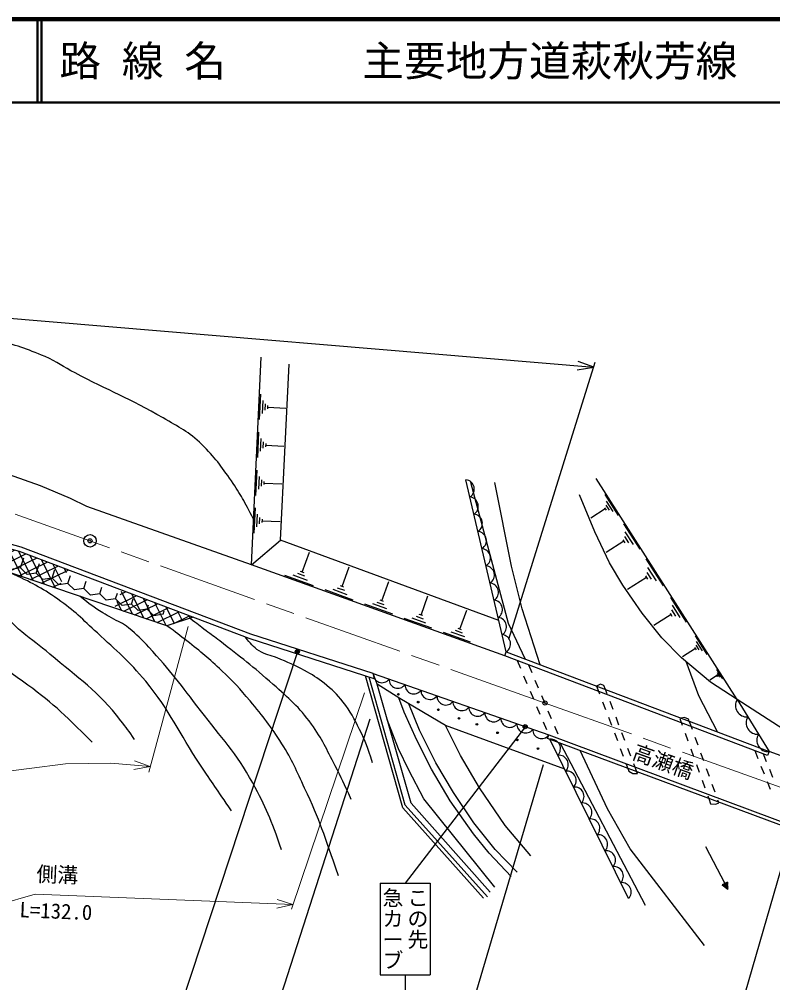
# Model space of a CAD drawing. Units: millimetres at full size, sheet at 1:1000; details may follow other scales. Extents: x 40000 to 680000, y 20000 to 380000.
# Drawn here: x 175569 to 265983, y 264301 to 380000 of the extents above; entities that cross this region are included whole.
import ezdxf
from ezdxf.enums import TextEntityAlignment as Align

# ---------------------------------------------------------------- set-up
doc = ezdxf.new("R2010")
doc.units = ezdxf.units.MM
doc.header["$LTSCALE"] = 1000
doc.header["$PDMODE"] = 32
doc.header["$PDSIZE"] = 500
doc.linetypes.add('CHAIN', pattern=[18.5, 12, -1.5, 3.5, -1.5])
for name, color, linetype, lineweight in [('M-BGD', 7, 'Continuous', 25), ('M-BMK', 2, 'CHAIN', 13), ('M-BMK-SRVR', 3, 'Continuous', 25), ('M-STR-HTXT', 7, 'Continuous', 13), ('M-STR-STRC', 7, 'Continuous', 25), ('M-TTL', 2, 'Continuous', 140), ('M-TTL-LINE', 7, 'Continuous', 50)]:
    doc.layers.add(name, color=color, linetype=linetype, lineweight=lineweight)
doc.layers.add('M-OTRS', color=6, linetype='Continuous')
doc.layers.add('M-TTL-TXT', color=7, linetype='Continuous')
doc.styles.add('@ＭＳ ゴシック', font='')
doc.styles.add('ＭＳ ゴシック', font='')
doc.styles.get('@ＭＳ ゴシック').set_extended_font_data('@MS Gothic')
doc.styles.get('ＭＳ ゴシック').set_extended_font_data('MS Gothic')

msp = doc.modelspace()

# ---------------------------------------------------------------- hatches: boundary and pattern name
at = {"layer": 'M-BGD'}
h = msp.add_hatch(dxfattribs=at)
h.set_pattern_fill('USER', color=256, style=0, pattern_type=2)
h.set_pattern_definition([(206.27666, (370889144, 185634079), (442.70591, -896.66687), []), (296.27666, (370889144, 185634079), (896.66687, 442.70591), [])])
h.paths.add_polyline_path([(180197, 311603), (173365, 313919), (168777, 314645), (169417, 317588), (173210, 316734), (175608, 316067), (181440, 313861)])
h = msp.add_hatch(dxfattribs=at)
h.set_pattern_fill('USER', color=256, style=0, pattern_type=2)
h.set_pattern_definition([(206.27666, (370904847, 185629165), (442.70591, -896.66687), []), (296.27666, (370904847, 185629165), (896.66687, 442.70591), [])])
h.paths.add_polyline_path([(193283, 307168), (186967, 309309), (187875, 311428), (196441, 308188)])

# ---------------------------------------------------------------- linework, layer by layer
for p, q in [((203421, 314490), (204606, 339443)), ((204399, 331920), (204545, 334999)), ((204743, 332676), (204816, 334215)), ((205069, 333046), (205106, 333815)), ((205386, 333224), (205405, 333608)), ((205395, 333416), (207551, 333314)), ((204182, 327365), (204328, 330429)), ((204525, 328116), (204598, 329648)), ((204850, 328485), (204886, 329251)), ((205165, 328662), (205184, 329045)), ((205174, 328853), (207320, 328751)), ((203967, 322823), (204111, 325873)), ((204308, 323571), (204380, 325096)), ((204631, 323938), (204667, 324700)), ((204945, 324114), (204963, 324495)), ((204954, 324305), (207090, 324203)), ((234009, 304036), (229170, 324702)), ((261713, 298311), (244803, 324835)), ((245844, 322923), (247442, 320416)), ((245942, 321663), (246342, 321037)), ((245993, 322136), (246792, 320883)), ((203752, 318295), (203896, 321331)), ((204091, 319040), (204163, 320558)), ((245891, 321190), (244137, 320072)), ((245792, 321347), (245991, 321034)), ((204413, 319405), (204449, 320164)), ((204726, 319580), (204744, 319960)), ((204735, 319770), (206860, 319669)), ((248075, 319425), (250021, 316372)), ((248256, 318467), (249229, 316941)), ((203421, 314490), (206898, 317455)), ((248132, 317314), (245995, 315952)), ((248010, 317505), (248254, 317124)), ((248194, 317891), (248680, 317127)), ((209531, 313614), (210390, 316009)), ((175706, 314108), (176107, 315344)), ((250769, 315198), (252831, 311964)), ((175706, 314108), (174600, 313942)), ((176502, 313324), (175706, 314108)), ((177608, 313490), (177980, 314635)), ((179510, 312872), (179853, 313927)), ((209744, 313537), (209317, 313691)), ((214319, 311881), (215169, 314248)), ((250896, 313573), (251411, 312764)), ((250961, 314183), (251992, 312566)), ((177608, 313490), (176502, 313324)), ((178404, 312705), (177608, 313490)), ((179510, 312872), (178404, 312705)), ((180306, 312087), (179510, 312872)), ((181412, 312253), (181726, 313219)), ((183314, 311635), (183599, 312511)), ((210872, 311974), (207452, 313202)), ((210140, 312623), (208430, 313237)), ((209835, 313118), (208980, 313426)), ((219069, 310162), (219909, 312501)), ((250830, 312962), (248566, 311519)), ((250701, 313165), (250959, 312760)), ((181412, 312253), (180306, 312087)), ((182208, 311468), (181412, 312253)), ((183314, 311635), (182208, 311468)), ((184110, 310850), (183314, 311635)), ((185216, 311016), (185471, 311803)), ((215645, 310259), (212264, 311474)), ((214922, 310901), (213231, 311508)), ((214620, 311391), (213775, 311695)), ((214530, 311805), (214108, 311957)), ((185216, 311016), (184110, 310850)), ((186012, 310232), (185216, 311016)), ((187118, 310398), (186012, 310232)), ((187118, 310398), (187344, 311094)), ((187914, 309613), (187118, 310398)), ((189020, 309779), (189217, 310386)), ((219277, 310087), (218860, 310237)), ((223779, 308457), (224610, 310769)), ((253721, 310568), (255616, 307596)), ((189020, 309779), (187914, 309613)), ((189816, 308995), (189020, 309779)), ((190922, 309161), (189816, 308995)), ((190922, 309161), (191090, 309678)), ((191718, 308376), (190922, 309161)), ((192824, 308543), (192962, 308970)), ((220380, 308559), (217038, 309759)), ((219664, 309193), (217993, 309794)), ((219366, 309678), (218531, 309978)), ((228451, 306766), (229272, 309051)), ((253837, 309075), (254311, 308332)), ((253897, 309636), (254845, 308150)), ((192824, 308543), (191718, 308376)), ((225075, 306873), (221772, 308059)), ((224368, 307500), (222716, 308093)), ((224074, 307978), (223248, 308275)), ((223986, 308383), (223573, 308531)), ((253777, 308514), (251697, 307188)), ((253658, 308699), (253895, 308328)), ((228655, 306693), (228247, 306839)), ((229732, 305200), (226467, 306373)), ((229033, 305820), (227401, 306406)), ((228742, 306293), (227926, 306586)), ((256661, 305957), (258078, 303734)), ((256703, 304421), (255147, 303429)), ((256614, 304559), (256791, 304282)), ((256748, 304840), (257102, 304284)), ((256793, 305259), (257501, 304148)), ((235311, 303007), (235701, 302086)), ((236670, 302490), (237061, 301569)), ((236092, 301165), (236482, 300245)), ((259251, 301141), (258455, 300634)), ((259206, 301212), (259297, 301070)), ((259230, 301927), (259955, 300790)), ((259274, 301356), (259456, 301071)), ((259297, 301570), (259660, 301002)), ((237451, 300649), (237842, 299728)), ((244853, 299916), (245208, 298981)), ((236872, 299324), (237263, 298403)), ((238232, 298807), (238623, 297887)), ((246114, 298989), (245916, 299512)), ((237653, 297483), (238044, 296562)), ((245563, 298046), (245918, 297111)), ((246824, 297119), (246469, 298054)), ((261713, 298311), (265547, 292052)), ((239013, 296966), (239403, 296046)), ((238434, 295642), (238825, 294721)), ((239794, 295125), (240184, 294204)), ((246273, 296176), (246628, 295241)), ((247535, 295249), (247180, 296184)), ((254835, 296045), (255130, 295229)), ((255973, 295690), (256313, 294749)), ((246984, 294307), (247339, 293372)), ((248245, 293380), (247890, 294315)), ((255469, 294289), (255808, 293348)), ((248689, 274416), (239248, 293534)), ((250702, 273589), (240517, 293047)), ((256652, 293809), (256991, 292868)), ((247694, 292437), (248049, 291502)), ((248955, 291510), (248600, 292445)), ((256147, 292407), (256487, 291467)), ((257330, 291927), (257670, 290987)), ((263823, 292172), (264196, 291244)), ((264841, 291786), (265213, 290858)), ((248404, 290567), (248606, 290035)), ((249665, 289641), (249310, 290575)), ((256826, 290526), (257165, 289585)), ((249753, 289411), (249665, 289641)), ((258009, 290046), (258348, 289105)), ((264569, 290316), (264942, 289389)), ((265586, 289930), (265959, 289002)), ((257505, 288645), (257844, 287704)), ((258688, 288165), (259027, 287224)), ((265314, 288461), (265687, 287533)), ((258183, 286763), (258306, 286423)), ((259366, 286283), (259473, 285988)), ((259500, 285912), (259473, 285988)), ((257915, 280643), (260233, 276213)), ((260566, 276387), (259901, 276039)), ((259901, 276039), (260581, 275549)), ((259923, 276051), (259946, 276007)), ((259945, 276063), (259992, 275974)), ((259968, 276074), (260037, 275941)), ((259990, 276086), (260082, 275909)), ((260012, 276097), (260128, 275876)), ((260034, 276109), (260173, 275843)), ((260056, 276121), (260218, 275810)), ((260078, 276132), (260264, 275778)), ((260100, 276144), (260309, 275745)), ((260117, 276435), (260233, 276213)), ((260123, 276155), (260354, 275712)), ((260145, 276167), (260400, 275680)), ((260167, 276179), (260445, 275647)), ((260189, 276190), (260491, 275614)), ((260211, 276202), (260536, 275582)), ((260233, 276213), (260581, 275549)), ((260256, 276225), (260580, 275605)), ((260278, 276237), (260579, 275661)), ((260300, 276248), (260578, 275717)), ((260322, 276260), (260577, 275772)), ((260344, 276271), (260576, 275828)), ((260366, 276283), (260575, 275884)), ((260388, 276294), (260574, 275940)), ((260411, 276306), (260573, 275996)), ((260433, 276318), (260572, 276052)), ((260455, 276329), (260571, 276108)), ((260477, 276341), (260570, 276164)), ((260499, 276352), (260569, 276220)), ((260521, 276364), (260568, 276275)), ((260543, 276376), (260567, 276331)), ((260581, 275549), (260566, 276387))]:
    msp.add_line(p, q, dxfattribs=at)
for points in [[(233130, 307790), (206898, 317455), (207967, 338564)], [(233831, 303569), (203421, 314490), (183677, 321509), (181717, 322466), (178123, 323963), (174267, 325347), (171393, 326228), (168147, 327141), (164856, 327779), (161957, 328243), (156888, 328357), (153663, 328205), (150048, 327774), (145300, 326731), (141755, 325517), (137637, 323534), (134020, 321381), (131601, 319739), (128339, 317143), (125251, 314063), (122586, 310747), (119259, 305969), (117208, 302400)], [(236267, 303178), (234291, 307455), (229750, 324364)], [(238096, 302483), (235933, 309194), (234629, 314315), (232648, 324364)], [(261713, 298311), (258499, 300409), (255037, 303332), (252675, 305712), (250335, 308666), (248014, 312061), (246406, 314735), (244656, 318436), (242806, 322895)], [(218023, 301436), (203339, 306167), (175779, 316590), (173647, 317200), (168740, 318304), (166074, 318716), (163490, 319042), (160710, 319161), (156754, 319157), (152512, 318816), (149927, 318468), (147671, 317798), (143142, 315947), (137105, 312604), (131578, 308682), (129614, 306375), (126416, 302255), (122087, 294933), (116987, 273835)], [(218285, 300773), (203157, 305648), (175608, 316067), (173210, 316734), (168638, 317763), (167796, 317893), (163439, 318444), (160697, 318561), (156778, 318557), (153505, 318294), (150709, 317917), (147920, 317090), (143467, 315269), (137505, 311968), (132089, 308125), (130196, 305902), (127037, 301832), (122790, 294648), (117716, 273659)], [(196441, 308188), (193283, 307168), (173365, 313919), (156055, 316659), (145324, 314007), (133779, 305640), (126933, 295868), (123253, 281559), (123090, 272933)], [(259368, 294431), (257105, 298756), (255594, 302861)], [(231279, 274465), (221596, 285285), (217114, 301151)], [(231752, 274626), (221870, 285633), (217558, 301008)], [(218531, 300153), (218023, 301436), (239108, 294053)], [(241026, 289933), (226719, 295173), (221226, 298453), (218531, 300153)], [(232096, 275191), (222581, 285871), (218531, 300153)], [(245916, 299512), (245731, 299997), (245301, 300139), (244853, 299916)], [(234582, 277073), (231968, 279849), (230086, 282198), (227293, 286126), (225045, 289963), (223267, 293446), (221749, 296807), (221115, 298523)], [(235305, 277580), (232681, 280309), (230118, 283487), (227689, 287155), (225561, 290726), (223609, 294637), (222300, 297811)], [(290093, 283800), (268462, 293961), (261713, 298311)], [(232646, 275773), (224122, 286400), (222335, 289838), (221089, 292375), (219735, 295906)], [(236968, 279548), (233858, 283182), (230779, 287722), (228518, 291578), (226719, 295173)], [(255973, 295690), (255878, 295954), (255403, 296167), (254965, 296073)], [(257810, 268770), (248887, 280396), (246158, 285174), (242863, 292174)], [(409410, 281697), (410492, 279136), (405613, 277031), (382534, 262532), (379277, 261854), (374645, 261325), (370987, 260995), (366785, 260920), (362840, 261013), (358713, 261333), (354365, 261905), (349511, 262836), (343762, 264308), (338825, 265894), (290769, 282959), (265547, 292052)], [(248606, 290035), (248731, 289706), (249195, 289438), (249753, 289411)], [(258306, 286423), (258533, 285794), (259153, 285731), (259500, 285912)]]:
    msp.add_lwpolyline(points, dxfattribs=at)
for points in [[(234009, 304036), (265547, 292052), (265369, 291585), (233831, 303569)], [(239108, 294053), (268591, 283073), (268434, 282651), (238951, 293631)]]:
    msp.add_lwpolyline(points, close=True, dxfattribs=at)
for centre in [(221064, 298941), (223443, 297999), (225861, 297075), (228343, 296049), (230483, 295338), (232965, 294312), (235343, 293451), (237825, 292425)]:
    msp.add_circle(centre, 100, dxfattribs=at)
for centre, radius, start, end in [((229046, 323583), 1126, 302.67841, 83.67807), ((229530, 321516), 1126, 302.67841, 83.67807), ((230014, 319450), 1126, 302.67841, 83.67807), ((230497, 317383), 1126, 302.67841, 83.67807), ((230981, 315317), 1126, 302.67841, 83.67807), ((231465, 313250), 1126, 302.67841, 83.67807), ((231949, 311184), 1126, 302.67841, 83.67807), ((232433, 309117), 1126, 302.67841, 83.67807), ((232917, 307050), 1126, 302.67841, 83.67807), ((233401, 304984), 1126, 302.67841, 83.67807), ((219085, 301395), 1062, 177.80492, 323.59849), ((221001, 300724), 1062, 177.80492, 323.59849), ((222918, 300053), 1062, 177.80492, 323.59849), ((224835, 299381), 1062, 177.80492, 323.59849), ((226752, 298710), 1062, 177.80492, 323.59849), ((228669, 298039), 1062, 177.80492, 323.59849), ((230586, 297368), 1062, 177.80492, 323.59849), ((262883, 297593), 1373, 148.46244, 274.51134), ((232503, 296697), 1062, 177.80492, 323.59849), ((264161, 295507), 1373, 148.46244, 274.51134), ((234419, 296025), 1062, 177.80492, 323.59849), ((236336, 295354), 1062, 177.80492, 323.59849), ((238253, 294683), 1062, 177.80492, 323.59849), ((265439, 293421), 1373, 148.46244, 274.51134), ((239377, 292409), 1133, 316.03103, 96.53435), ((240321, 290497), 1133, 316.03103, 96.53435), ((241265, 288585), 1133, 316.03103, 96.53435), ((242209, 286673), 1133, 316.03103, 96.53435), ((243153, 284761), 1133, 316.03103, 96.53435), ((244097, 282850), 1133, 316.03103, 96.53435), ((245042, 280938), 1133, 316.03103, 96.53435), ((245986, 279026), 1133, 316.03103, 96.53435), ((246930, 277114), 1133, 316.03103, 96.53435), ((247874, 275202), 1133, 316.03103, 96.53435)]:
    msp.add_arc(centre, radius, start, end, dxfattribs=at)
for points, knots in [([(203681, 319978), (202555, 322168), (202192, 322856), (201023, 324565), (199786, 326373), (199052, 327386), (197486, 328917), (195903, 330465), (194734, 331024), (192816, 332129), (188804, 334441), (186361, 335374), (182259, 337522), (180840, 338265), (180139, 338871), (178663, 339491), (176423, 340431), (175127, 340885), (172777, 341499), (170230, 342163), (168765, 342402), (166159, 342769), (164853, 342953), (164110, 342969), (162793, 343050), (161835, 343108), (161297, 343136), (160337, 343128), (159307, 343118), (158718, 343167), (157705, 342981), (155822, 342635), (154810, 342196), (153053, 341434), (151156, 340611), (150281, 339784), (148524, 338694), (146489, 337431), (145389, 336660), (143353, 335399), (141316, 334138), (140196, 333394), (138093, 332246), (136591, 331426), (135761, 330920), (134161, 330310), (132445, 329656), (131387, 329597), (129604, 329156), (127865, 328726), (126868, 328574), (125147, 328078), (123675, 327655), (122863, 327364), (121448, 326782), (120542, 326409), (120017, 326212), (119194, 325681), (118474, 325216), (118079, 324919), (117495, 324292), (116425, 323144), (115979, 322362), (115164, 321021), (114278, 319563), (113812, 318719), (113134, 317152), (112916, 316651), (112847, 316349), (112667, 315833), (112481, 315297), (112241, 315025), (112193, 314459), (112165, 314132), (112164, 313984), (112216, 313618)], [0, 0, 0, 0, 1, 1, 1, 2, 2, 2, 3, 3, 3, 4, 4, 4, 5, 5, 5, 6, 6, 6, 7, 7, 7, 8, 8, 8, 9, 9, 9, 10, 10, 10, 11, 11, 11, 12, 12, 12, 13, 13, 13, 14, 14, 14, 15, 15, 15, 16, 16, 16, 17, 17, 17, 18, 18, 18, 19, 19, 19, 20, 20, 20, 21, 21, 21, 22, 22, 22, 23, 23, 23, 24, 24, 24, 25, 25, 25, 25]), ([(189400, 293491), (188712, 294583), (188428, 294899), (187760, 295769), (184981, 299390), (182722, 300816), (179239, 303767), (177964, 304848), (177172, 305357), (175887, 306426), (174765, 307360), (174311, 308117), (173065, 308879), (170518, 310436), (168883, 310954), (166081, 311984), (163906, 312783), (162681, 313274), (160406, 313711), (158799, 314019), (157870, 314189), (156236, 314103), (153651, 313967), (152169, 313830), (149684, 313104), (147857, 312571), (146955, 311935), (145207, 311180), (143885, 310609), (143112, 310357), (141827, 309708), (140804, 309192), (140158, 308989), (139282, 308252), (137910, 307097), (137354, 306221), (136206, 304844), (135269, 303720), (134770, 303069), (133898, 301895), (133030, 300726), (132458, 300120), (131753, 298846), (130935, 297367), (130676, 296437), (130080, 294856), (129477, 293259), (129241, 292328), (128754, 290692), (127953, 288004), (127513, 286494), (126847, 283770), (126080, 280629), (125391, 278902), (125081, 275685), (124967, 274509), (124909, 274074), (124888, 272667)], [0, 0, 0, 0, 1, 1, 1, 2, 2, 2, 3, 3, 3, 4, 4, 4, 5, 5, 5, 6, 6, 6, 7, 7, 7, 8, 8, 8, 9, 9, 9, 10, 10, 10, 11, 11, 11, 12, 12, 12, 13, 13, 13, 14, 14, 14, 15, 15, 15, 16, 16, 16, 17, 17, 17, 18, 18, 18, 19, 19, 19, 19]), ([(201043, 284954), (199211, 287602), (198747, 288292), (197298, 290447), (194682, 294334), (193724, 296879), (190744, 300495), (188706, 302970), (187286, 304114), (184940, 306300), (183156, 307962), (182192, 308956), (180196, 310357), (178079, 311843), (177149, 312268), (174403, 313567)], [0, 0, 0, 0, 1, 1, 1, 2, 2, 2, 3, 3, 3, 4, 4, 4, 5, 5, 5, 5]), ([(207050, 280242), (205727, 284018), (205220, 285284), (203586, 288293), (201587, 291977), (199847, 293661), (197314, 297000), (195004, 300044), (193706, 301757), (191134, 304583), (190253, 305553), (189715, 306062), (188707, 306898), (187986, 307496), (187449, 307641), (186638, 308109), (186229, 308346), (185993, 308466), (185588, 308710), (184454, 309393), (184105, 309720), (182848, 310705)], [0, 0, 0, 0, 1, 1, 1, 2, 2, 2, 3, 3, 3, 4, 4, 4, 5, 5, 5, 6, 6, 6, 7, 7, 7, 7]), ([(184314, 293201), (180678, 296792), (179483, 297977), (175970, 300514), (172491, 303026), (170385, 304257), (166507, 306093), (163984, 307288), (162557, 308103), (159806, 308582), (156834, 309100), (154986, 309276), (152083, 308454), (147300, 307100), (144811, 305479), (140843, 302482), (138302, 300563), (136888, 299365), (134980, 296814), (133104, 294307), (132373, 292626), (131347, 289667), (129969, 285689), (129655, 283318), (128727, 279212), (128357, 277575), (128183, 276650), (127886, 274999), (127696, 273943), (127636, 273601), (127426, 272291)], [0, 0, 0, 0, 1, 1, 1, 2, 2, 2, 3, 3, 3, 4, 4, 4, 5, 5, 5, 6, 6, 6, 7, 7, 7, 8, 8, 8, 9, 9, 9, 10, 10, 10, 10]), ([(215409, 286324), (214522, 288273), (214265, 288809), (213462, 290366), (212435, 292357), (211937, 293534), (210630, 295352), (209117, 297457), (207958, 298403), (206027, 300132), (203622, 302286), (202162, 303363), (199616, 305347), (198985, 305838), (198618, 306095), (197981, 306578), (197223, 307153), (196986, 307337), (196048, 308061)], [0, 0, 0, 0, 1, 1, 1, 2, 2, 2, 3, 3, 3, 4, 4, 4, 5, 5, 5, 6, 6, 6, 6]), ([(213871, 277154), (212121, 282172), (211696, 283680), (209815, 287654), (208812, 289773), (208362, 291033), (207086, 292999), (205720, 295103), (204869, 296233), (203257, 298155), (202017, 299632), (201301, 300451), (199889, 301765), (198311, 303234), (197386, 304017), (195690, 305347), (194762, 306074), (194451, 306318), (193283, 307168)], [0, 0, 0, 0, 1, 1, 1, 2, 2, 2, 3, 3, 3, 4, 4, 4, 5, 5, 5, 6, 6, 6, 6]), ([(217953, 290727), (217339, 292607), (217154, 293216), (216410, 294710), (215741, 296055), (215352, 296821), (214436, 298012), (213669, 299010), (213124, 299488), (212140, 300273), (211291, 300949), (210763, 301266), (209807, 301780), (208553, 302454), (207818, 302771), (206506, 303323), (205676, 303672), (205107, 303656), (204353, 304148), (203589, 304647), (203320, 305009), (202717, 305814)], [0, 0, 0, 0, 1, 1, 1, 2, 2, 2, 3, 3, 3, 4, 4, 4, 5, 5, 5, 6, 6, 6, 7, 7, 7, 7])]:
    msp.add_open_spline(points, degree=3, knots=knots, dxfattribs=at)
msp.add_point((238664, 297887), dxfattribs=at)
msp.add_point((238664, 297887), dxfattribs=at)
at = {"layer": 'M-BMK'}
msp.add_lwpolyline([(337547, 262445), (266433, 287932), (238664, 297887), (174590, 320744)], dxfattribs=at)
at = {"layer": 'M-BMK-SRVR'}
msp.add_circle((184061, 317366), 750, dxfattribs=at)
msp.add_point((184061, 317366), dxfattribs=at)
at = {"layer": 'M-OTRS'}
msp.add_point((238664, 297887), dxfattribs=at)
at = {"layer": 'M-STR-HTXT'}
for p, q in [((191101, 289603), (195852, 307083)), ((208218, 273118), (216991, 299107)), ((186549, 290671), (191278, 290254)), ((191278, 290254), (189399, 290939)), ((189308, 289908), (191278, 290254)), ((177461, 274928), (168903, 272475)), ((177461, 274928), (208411, 273688)), ((208411, 273688), (206501, 274282)), ((206460, 273248), (208411, 273688))]:
    msp.add_line(p, q, dxfattribs=at)
msp.add_lwpolyline([(186549, 290671), (181132, 290594), (172371, 289477), (165842, 287851), (159644, 285682), (155396, 283531), (150481, 280098), (145074, 274637)], dxfattribs=at)
at = {"layer": 'M-STR-STRC'}
for p, q in [((146396, 346448), (244500, 338238)), ((234312, 305547), (244685, 338831)), ((242532, 337883), (244500, 338238)), ((244500, 338238), (242618, 338914)), ((208937, 304052), (194960, 261543)), ((217622, 295950), (201673, 246382)), ((236185, 294925), (221876, 276269)), ((223491, 239762), (238493, 290495)), ((258066, 246960), (268260, 282399)), ((218876, 276269), (218876, 265269)), ((218876, 276269), (224876, 276269)), ((224876, 276269), (224876, 265269)), ((218876, 265269), (224876, 265269)), ((221876, 265269), (221876, 263269))]:
    msp.add_line(p, q, dxfattribs=at)
for centre, radius in [((208937, 304052), 250), ((208937, 304052), 200), ((208937, 304052), 150), ((208937, 304052), 100), ((208937, 304052), 50), ((208937, 304052), 20), ((236277, 295044), 150), ((236277, 295044), 120), ((236277, 295044), 90), ((236277, 295044), 60), ((236277, 295044), 30)]:
    msp.add_circle(centre, radius, dxfattribs=at)
for p in [(208937, 304052), (236277, 295044)]:
    msp.add_point(p, dxfattribs=at)
at = {"layer": 'M-TTL'}
msp.add_line((680000, 380000), (40000, 380000), dxfattribs=at)
at = {"layer": 'M-TTL-LINE'}
for p, q in [((177750, 380000), (177750, 370000)), ((178250, 380000), (178250, 370000)), ((40000, 370000), (680000, 370000))]:
    msp.add_line(p, q, dxfattribs=at)

# ---------------------------------------------------------------- texts
at = {"layer": 'M-BGD', "style": 'ＭＳ ゴシック'}
msp.add_text('高瀬橋', height=1833, rotation=340.278, dxfattribs=at).set_placement((252840, 290844), align=Align.MIDDLE_CENTER)
at = {"layer": 'M-STR-HTXT', "style": 'ＭＳ ゴシック'}
msp.add_text('側溝', height=1833, rotation=357.706, dxfattribs=at).set_placement((180082, 275824), align=Align.BOTTOM_CENTER)
at = {"layer": 'M-STR-HTXT', "style": '@ＭＳ ゴシック'}
msp.add_text('L=132.0', height=1833, rotation=357.706, dxfattribs=at).set_placement((180002, 273825), align=Align.TOP_CENTER)
at = {"layer": 'M-STR-STRC', "style": '@ＭＳ ゴシック'}
for s, p in [('急カーブ', (220376, 275769)), ('この先', (223376, 275769))]:
    msp.add_text(s, height=1833, rotation=270, dxfattribs=at).set_placement(p, align=Align.MIDDLE_LEFT)
at = {"layer": 'M-TTL-TXT', "style": 'ＭＳ ゴシック'}
for s, p in [('路 線 名', (180380, 375000)), ('主要地方道萩秋芳線', (216734, 375000))]:
    msp.add_text(s, height=3666, dxfattribs=at).set_placement(p, align=Align.MIDDLE_LEFT)

doc.saveas('drawing.dxf')
